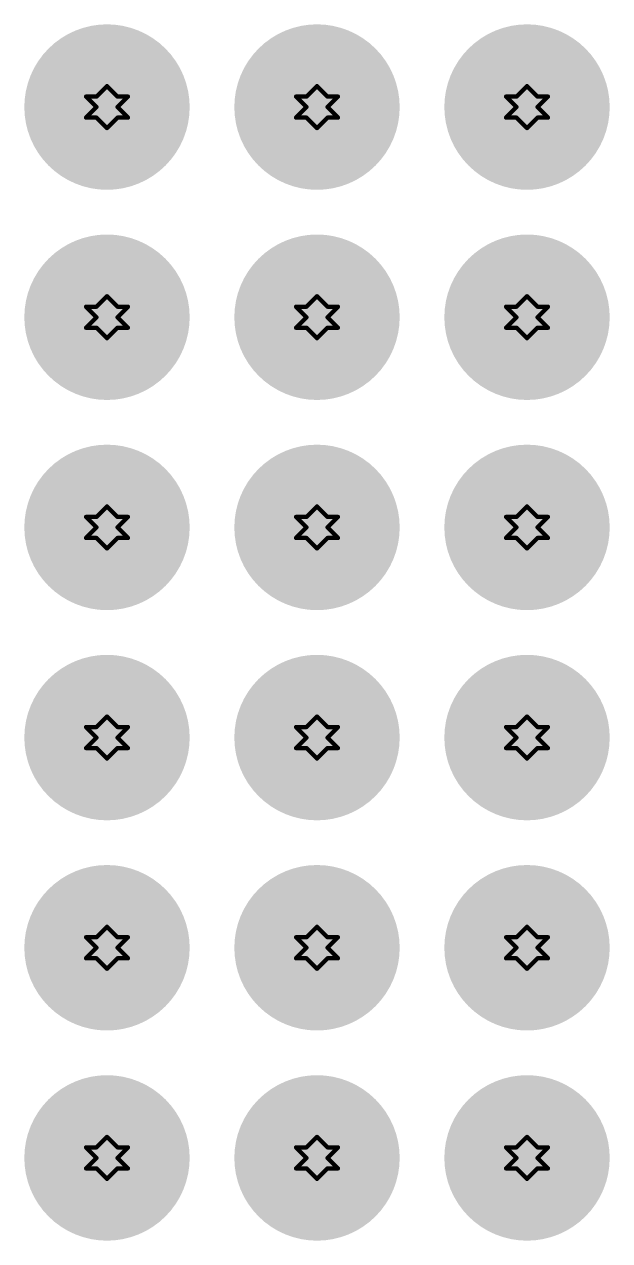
# Model space of a CAD drawing. Header units: millimetres. Extents: x 3.26 to 13.14, y 5.38 to 10.83.
# Drawn here: x 8.761 to 9.039, y 8.48 to 9.058 of the extents above; entities that cross this region are included whole.
import ezdxf

# ---------------------------------------------------------------- set-up
doc = ezdxf.new("R2010")
doc.units = ezdxf.units.MM
doc.header["$MEASUREMENT"] = 0
for name, color, linetype in [('BottomLayer', 5, 'Continuous'), ('BottomSolder', 6, 'Continuous'), ('DrillDrawing', 1, 'Continuous'), ('MultiLayer', 9, 'Continuous'), ('TopLayer', 1, 'Continuous'), ('TopSolder', 216, 'Continuous'), ('ViaHoleLayer', 16, 'Continuous')]:
    doc.layers.add(name, color=color, linetype=linetype)

msp = doc.modelspace()

# ---------------------------------------------------------------- linework, layer by layer
at = {"layer": 'BottomLayer', "const_width": 0.03937}
for points in [[(8.78032, 9.019, 1), (8.81969, 9.019, 1)], [(8.88032, 9.019, 1), (8.91969, 9.019, 1)], [(8.98032, 9.019, 1), (9.01969, 9.019, 1)], [(8.78032, 8.919, 1), (8.81969, 8.919, 1)], [(8.88032, 8.919, 1), (8.91969, 8.919, 1)], [(8.98032, 8.919, 1), (9.01969, 8.919, 1)], [(8.78032, 8.819, 1), (8.81969, 8.819, 1)], [(8.88032, 8.819, 1), (8.91969, 8.819, 1)], [(8.98032, 8.819, 1), (9.01969, 8.819, 1)], [(8.78032, 8.719, 1), (8.81969, 8.719, 1)], [(8.88032, 8.719, 1), (8.91969, 8.719, 1)], [(8.98032, 8.719, 1), (9.01969, 8.719, 1)], [(8.78032, 8.619, 1), (8.81969, 8.619, 1)], [(8.88032, 8.619, 1), (8.91969, 8.619, 1)], [(8.98032, 8.619, 1), (9.01969, 8.619, 1)], [(8.78032, 8.519, 1), (8.81969, 8.519, 1)], [(8.88032, 8.519, 1), (8.91969, 8.519, 1)], [(8.98032, 8.519, 1), (9.01969, 8.519, 1)]]:
    msp.add_lwpolyline(points, format="xyb", close=True, dxfattribs=at)
at = {"layer": 'BottomSolder', "const_width": 0.03937}
for points in [[(8.78032, 9.019, 1), (8.81969, 9.019, 1)], [(8.88032, 9.019, 1), (8.91969, 9.019, 1)], [(8.98032, 9.019, 1), (9.01969, 9.019, 1)], [(8.78032, 8.919, 1), (8.81969, 8.919, 1)], [(8.88032, 8.919, 1), (8.91969, 8.919, 1)], [(8.98032, 8.919, 1), (9.01969, 8.919, 1)], [(8.78032, 8.819, 1), (8.81969, 8.819, 1)], [(8.88032, 8.819, 1), (8.91969, 8.819, 1)], [(8.98032, 8.819, 1), (9.01969, 8.819, 1)], [(8.78032, 8.719, 1), (8.81969, 8.719, 1)], [(8.88032, 8.719, 1), (8.91969, 8.719, 1)], [(8.98032, 8.719, 1), (9.01969, 8.719, 1)], [(8.78032, 8.619, 1), (8.81969, 8.619, 1)], [(8.88032, 8.619, 1), (8.91969, 8.619, 1)], [(8.98032, 8.619, 1), (9.01969, 8.619, 1)], [(8.78032, 8.519, 1), (8.81969, 8.519, 1)], [(8.88032, 8.519, 1), (8.91969, 8.519, 1)], [(8.98032, 8.519, 1), (9.01969, 8.519, 1)]]:
    msp.add_lwpolyline(points, format="xyb", close=True, dxfattribs=at)
at = {"layer": 'DrillDrawing', "const_width": 0.002}
for points in [[(8.795, 9.024), (8.8, 9.029)], [(8.8, 9.029), (8.805, 9.024)], [(8.895, 9.024), (8.9, 9.029)], [(8.9, 9.029), (8.905, 9.024)], [(8.995, 9.024), (9, 9.029)], [(9, 9.029), (9.005, 9.024)], [(8.79, 9.024), (8.795, 9.019)], [(8.79, 9.024), (8.795, 9.024)], [(8.805, 9.024), (8.81, 9.024)], [(8.805, 9.019), (8.81, 9.024)], [(8.89, 9.024), (8.895, 9.019)], [(8.89, 9.024), (8.895, 9.024)], [(8.905, 9.024), (8.91, 9.024)], [(8.905, 9.019), (8.91, 9.024)], [(8.99, 9.024), (8.995, 9.019)], [(8.99, 9.024), (8.995, 9.024)], [(9.005, 9.024), (9.01, 9.024)], [(9.005, 9.019), (9.01, 9.024)], [(8.79, 9.014), (8.795, 9.019)], [(8.805, 9.019), (8.81, 9.014)], [(8.89, 9.014), (8.895, 9.019)], [(8.905, 9.019), (8.91, 9.014)], [(8.99, 9.014), (8.995, 9.019)], [(9.005, 9.019), (9.01, 9.014)], [(8.79, 9.014), (8.795, 9.014)], [(8.795, 9.014), (8.8, 9.009)], [(8.8, 9.009), (8.805, 9.014)], [(8.805, 9.014), (8.81, 9.014)], [(8.89, 9.014), (8.895, 9.014)], [(8.895, 9.014), (8.9, 9.009)], [(8.9, 9.009), (8.905, 9.014)], [(8.905, 9.014), (8.91, 9.014)], [(8.99, 9.014), (8.995, 9.014)], [(8.995, 9.014), (9, 9.009)], [(9, 9.009), (9.005, 9.014)], [(9.005, 9.014), (9.01, 9.014)], [(8.795, 8.924), (8.8, 8.929)], [(8.8, 8.929), (8.805, 8.924)], [(8.895, 8.924), (8.9, 8.929)], [(8.9, 8.929), (8.905, 8.924)], [(8.995, 8.924), (9, 8.929)], [(9, 8.929), (9.005, 8.924)], [(8.79, 8.924), (8.795, 8.919)], [(8.79, 8.924), (8.795, 8.924)], [(8.805, 8.924), (8.81, 8.924)], [(8.805, 8.919), (8.81, 8.924)], [(8.89, 8.924), (8.895, 8.919)], [(8.89, 8.924), (8.895, 8.924)], [(8.905, 8.924), (8.91, 8.924)], [(8.905, 8.919), (8.91, 8.924)], [(8.99, 8.924), (8.995, 8.919)], [(8.99, 8.924), (8.995, 8.924)], [(9.005, 8.924), (9.01, 8.924)], [(9.005, 8.919), (9.01, 8.924)], [(8.79, 8.914), (8.795, 8.919)], [(8.805, 8.919), (8.81, 8.914)], [(8.89, 8.914), (8.895, 8.919)], [(8.905, 8.919), (8.91, 8.914)], [(8.99, 8.914), (8.995, 8.919)], [(9.005, 8.919), (9.01, 8.914)], [(8.79, 8.914), (8.795, 8.914)], [(8.795, 8.914), (8.8, 8.909)], [(8.8, 8.909), (8.805, 8.914)], [(8.805, 8.914), (8.81, 8.914)], [(8.89, 8.914), (8.895, 8.914)], [(8.895, 8.914), (8.9, 8.909)], [(8.9, 8.909), (8.905, 8.914)], [(8.905, 8.914), (8.91, 8.914)], [(8.99, 8.914), (8.995, 8.914)], [(8.995, 8.914), (9, 8.909)], [(9, 8.909), (9.005, 8.914)], [(9.005, 8.914), (9.01, 8.914)], [(8.795, 8.824), (8.8, 8.829)], [(8.8, 8.829), (8.805, 8.824)], [(8.895, 8.824), (8.9, 8.829)], [(8.9, 8.829), (8.905, 8.824)], [(8.995, 8.824), (9, 8.829)], [(9, 8.829), (9.005, 8.824)], [(8.79, 8.824), (8.795, 8.819)], [(8.79, 8.824), (8.795, 8.824)], [(8.79, 8.814), (8.795, 8.819)], [(8.805, 8.824), (8.81, 8.824)], [(8.805, 8.819), (8.81, 8.824)], [(8.805, 8.819), (8.81, 8.814)], [(8.89, 8.824), (8.895, 8.819)], [(8.89, 8.824), (8.895, 8.824)], [(8.89, 8.814), (8.895, 8.819)], [(8.905, 8.824), (8.91, 8.824)], [(8.905, 8.819), (8.91, 8.824)], [(8.905, 8.819), (8.91, 8.814)], [(8.99, 8.824), (8.995, 8.819)], [(8.99, 8.824), (8.995, 8.824)], [(8.99, 8.814), (8.995, 8.819)], [(9.005, 8.824), (9.01, 8.824)], [(9.005, 8.819), (9.01, 8.824)], [(9.005, 8.819), (9.01, 8.814)], [(8.79, 8.814), (8.795, 8.814)], [(8.795, 8.814), (8.8, 8.809)], [(8.8, 8.809), (8.805, 8.814)], [(8.805, 8.814), (8.81, 8.814)], [(8.89, 8.814), (8.895, 8.814)], [(8.895, 8.814), (8.9, 8.809)], [(8.9, 8.809), (8.905, 8.814)], [(8.905, 8.814), (8.91, 8.814)], [(8.99, 8.814), (8.995, 8.814)], [(8.995, 8.814), (9, 8.809)], [(9, 8.809), (9.005, 8.814)], [(9.005, 8.814), (9.01, 8.814)], [(8.795, 8.724), (8.8, 8.729)], [(8.8, 8.729), (8.805, 8.724)], [(8.895, 8.724), (8.9, 8.729)], [(8.9, 8.729), (8.905, 8.724)], [(8.995, 8.724), (9, 8.729)], [(9, 8.729), (9.005, 8.724)], [(8.79, 8.724), (8.795, 8.719)], [(8.79, 8.724), (8.795, 8.724)], [(8.805, 8.724), (8.81, 8.724)], [(8.805, 8.719), (8.81, 8.724)], [(8.89, 8.724), (8.895, 8.719)], [(8.89, 8.724), (8.895, 8.724)], [(8.905, 8.724), (8.91, 8.724)], [(8.905, 8.719), (8.91, 8.724)], [(8.99, 8.724), (8.995, 8.719)], [(8.99, 8.724), (8.995, 8.724)], [(9.005, 8.724), (9.01, 8.724)], [(9.005, 8.719), (9.01, 8.724)], [(8.79, 8.714), (8.795, 8.719)], [(8.805, 8.719), (8.81, 8.714)], [(8.89, 8.714), (8.895, 8.719)], [(8.905, 8.719), (8.91, 8.714)], [(8.99, 8.714), (8.995, 8.719)], [(9.005, 8.719), (9.01, 8.714)], [(8.79, 8.714), (8.795, 8.714)], [(8.795, 8.714), (8.8, 8.709)], [(8.8, 8.709), (8.805, 8.714)], [(8.805, 8.714), (8.81, 8.714)], [(8.89, 8.714), (8.895, 8.714)], [(8.895, 8.714), (8.9, 8.709)], [(8.9, 8.709), (8.905, 8.714)], [(8.905, 8.714), (8.91, 8.714)], [(8.99, 8.714), (8.995, 8.714)], [(8.995, 8.714), (9, 8.709)], [(9, 8.709), (9.005, 8.714)], [(9.005, 8.714), (9.01, 8.714)], [(8.795, 8.624), (8.8, 8.629)], [(8.8, 8.629), (8.805, 8.624)], [(8.895, 8.624), (8.9, 8.629)], [(8.9, 8.629), (8.905, 8.624)], [(8.995, 8.624), (9, 8.629)], [(9, 8.629), (9.005, 8.624)], [(8.79, 8.624), (8.795, 8.619)], [(8.79, 8.624), (8.795, 8.624)], [(8.805, 8.624), (8.81, 8.624)], [(8.805, 8.619), (8.81, 8.624)], [(8.89, 8.624), (8.895, 8.619)], [(8.89, 8.624), (8.895, 8.624)], [(8.905, 8.624), (8.91, 8.624)], [(8.905, 8.619), (8.91, 8.624)], [(8.99, 8.624), (8.995, 8.619)], [(8.99, 8.624), (8.995, 8.624)], [(9.005, 8.624), (9.01, 8.624)], [(9.005, 8.619), (9.01, 8.624)], [(8.79, 8.614), (8.795, 8.619)], [(8.805, 8.619), (8.81, 8.614)], [(8.89, 8.614), (8.895, 8.619)], [(8.905, 8.619), (8.91, 8.614)], [(8.99, 8.614), (8.995, 8.619)], [(9.005, 8.619), (9.01, 8.614)], [(8.79, 8.614), (8.795, 8.614)], [(8.795, 8.614), (8.8, 8.609)], [(8.8, 8.609), (8.805, 8.614)], [(8.805, 8.614), (8.81, 8.614)], [(8.89, 8.614), (8.895, 8.614)], [(8.895, 8.614), (8.9, 8.609)], [(8.9, 8.609), (8.905, 8.614)], [(8.905, 8.614), (8.91, 8.614)], [(8.99, 8.614), (8.995, 8.614)], [(8.995, 8.614), (9, 8.609)], [(9, 8.609), (9.005, 8.614)], [(9.005, 8.614), (9.01, 8.614)], [(8.79, 8.524), (8.795, 8.519)], [(8.79, 8.524), (8.795, 8.524)], [(8.795, 8.524), (8.8, 8.529)], [(8.8, 8.529), (8.805, 8.524)], [(8.805, 8.524), (8.81, 8.524)], [(8.805, 8.519), (8.81, 8.524)], [(8.89, 8.524), (8.895, 8.519)], [(8.89, 8.524), (8.895, 8.524)], [(8.895, 8.524), (8.9, 8.529)], [(8.9, 8.529), (8.905, 8.524)], [(8.905, 8.524), (8.91, 8.524)], [(8.905, 8.519), (8.91, 8.524)], [(8.99, 8.524), (8.995, 8.519)], [(8.99, 8.524), (8.995, 8.524)], [(8.995, 8.524), (9, 8.529)], [(9, 8.529), (9.005, 8.524)], [(9.005, 8.524), (9.01, 8.524)], [(9.005, 8.519), (9.01, 8.524)], [(8.79, 8.514), (8.795, 8.519)], [(8.805, 8.519), (8.81, 8.514)], [(8.89, 8.514), (8.895, 8.519)], [(8.905, 8.519), (8.91, 8.514)], [(8.99, 8.514), (8.995, 8.519)], [(9.005, 8.519), (9.01, 8.514)], [(8.79, 8.514), (8.795, 8.514)], [(8.795, 8.514), (8.8, 8.509)], [(8.8, 8.509), (8.805, 8.514)], [(8.805, 8.514), (8.81, 8.514)], [(8.89, 8.514), (8.895, 8.514)], [(8.895, 8.514), (8.9, 8.509)], [(8.9, 8.509), (8.905, 8.514)], [(8.905, 8.514), (8.91, 8.514)], [(8.99, 8.514), (8.995, 8.514)], [(8.995, 8.514), (9, 8.509)], [(9, 8.509), (9.005, 8.514)], [(9.005, 8.514), (9.01, 8.514)]]:
    msp.add_lwpolyline(points, dxfattribs=at)
at = {"layer": 'DrillDrawing', "const_width": 0.001}
for points in [[(8.7995, 9.029, 1), (8.8005, 9.029, 1)], [(8.7995, 9.029, 1), (8.8005, 9.029, 1)], [(8.8995, 9.029, 1), (8.9005, 9.029, 1)], [(8.8995, 9.029, 1), (8.9005, 9.029, 1)], [(8.9995, 9.029, 1), (9.0005, 9.029, 1)], [(8.9995, 9.029, 1), (9.0005, 9.029, 1)], [(8.7895, 9.024, 1), (8.7905, 9.024, 1)], [(8.7895, 9.024, 1), (8.7905, 9.024, 1)], [(8.7945, 9.024, 1), (8.7955, 9.024, 1)], [(8.7945, 9.024, 1), (8.7955, 9.024, 1)], [(8.8045, 9.024, 1), (8.8055, 9.024, 1)], [(8.8045, 9.024, 1), (8.8055, 9.024, 1)], [(8.8095, 9.024, 1), (8.8105, 9.024, 1)], [(8.8095, 9.024, 1), (8.8105, 9.024, 1)], [(8.8895, 9.024, 1), (8.8905, 9.024, 1)], [(8.8895, 9.024, 1), (8.8905, 9.024, 1)], [(8.8945, 9.024, 1), (8.8955, 9.024, 1)], [(8.8945, 9.024, 1), (8.8955, 9.024, 1)], [(8.9045, 9.024, 1), (8.9055, 9.024, 1)], [(8.9045, 9.024, 1), (8.9055, 9.024, 1)], [(8.9095, 9.024, 1), (8.9105, 9.024, 1)], [(8.9095, 9.024, 1), (8.9105, 9.024, 1)], [(8.9895, 9.024, 1), (8.9905, 9.024, 1)], [(8.9895, 9.024, 1), (8.9905, 9.024, 1)], [(8.9945, 9.024, 1), (8.9955, 9.024, 1)], [(8.9945, 9.024, 1), (8.9955, 9.024, 1)], [(9.0045, 9.024, 1), (9.0055, 9.024, 1)], [(9.0045, 9.024, 1), (9.0055, 9.024, 1)], [(9.0095, 9.024, 1), (9.0105, 9.024, 1)], [(9.0095, 9.024, 1), (9.0105, 9.024, 1)], [(8.7945, 9.019, 1), (8.7955, 9.019, 1)], [(8.7945, 9.019, 1), (8.7955, 9.019, 1)], [(8.8045, 9.019, 1), (8.8055, 9.019, 1)], [(8.8045, 9.019, 1), (8.8055, 9.019, 1)], [(8.8945, 9.019, 1), (8.8955, 9.019, 1)], [(8.8945, 9.019, 1), (8.8955, 9.019, 1)], [(8.9045, 9.019, 1), (8.9055, 9.019, 1)], [(8.9045, 9.019, 1), (8.9055, 9.019, 1)], [(8.9945, 9.019, 1), (8.9955, 9.019, 1)], [(8.9945, 9.019, 1), (8.9955, 9.019, 1)], [(9.0045, 9.019, 1), (9.0055, 9.019, 1)], [(9.0045, 9.019, 1), (9.0055, 9.019, 1)], [(8.7895, 9.014, 1), (8.7905, 9.014, 1)], [(8.7895, 9.014, 1), (8.7905, 9.014, 1)], [(8.7945, 9.014, 1), (8.7955, 9.014, 1)], [(8.7945, 9.014, 1), (8.7955, 9.014, 1)], [(8.8045, 9.014, 1), (8.8055, 9.014, 1)], [(8.8045, 9.014, 1), (8.8055, 9.014, 1)], [(8.8095, 9.014, 1), (8.8105, 9.014, 1)], [(8.8095, 9.014, 1), (8.8105, 9.014, 1)], [(8.8895, 9.014, 1), (8.8905, 9.014, 1)], [(8.8895, 9.014, 1), (8.8905, 9.014, 1)], [(8.8945, 9.014, 1), (8.8955, 9.014, 1)], [(8.8945, 9.014, 1), (8.8955, 9.014, 1)], [(8.9045, 9.014, 1), (8.9055, 9.014, 1)], [(8.9045, 9.014, 1), (8.9055, 9.014, 1)], [(8.9095, 9.014, 1), (8.9105, 9.014, 1)], [(8.9095, 9.014, 1), (8.9105, 9.014, 1)], [(8.9895, 9.014, 1), (8.9905, 9.014, 1)], [(8.9895, 9.014, 1), (8.9905, 9.014, 1)], [(8.9945, 9.014, 1), (8.9955, 9.014, 1)], [(8.9945, 9.014, 1), (8.9955, 9.014, 1)], [(9.0045, 9.014, 1), (9.0055, 9.014, 1)], [(9.0045, 9.014, 1), (9.0055, 9.014, 1)], [(9.0095, 9.014, 1), (9.0105, 9.014, 1)], [(9.0095, 9.014, 1), (9.0105, 9.014, 1)], [(8.7995, 9.009, 1), (8.8005, 9.009, 1)], [(8.7995, 9.009, 1), (8.8005, 9.009, 1)], [(8.8995, 9.009, 1), (8.9005, 9.009, 1)], [(8.8995, 9.009, 1), (8.9005, 9.009, 1)], [(8.9995, 9.009, 1), (9.0005, 9.009, 1)], [(8.9995, 9.009, 1), (9.0005, 9.009, 1)], [(8.7995, 8.929, 1), (8.8005, 8.929, 1)], [(8.7995, 8.929, 1), (8.8005, 8.929, 1)], [(8.8995, 8.929, 1), (8.9005, 8.929, 1)], [(8.8995, 8.929, 1), (8.9005, 8.929, 1)], [(8.9995, 8.929, 1), (9.0005, 8.929, 1)], [(8.9995, 8.929, 1), (9.0005, 8.929, 1)], [(8.7895, 8.924, 1), (8.7905, 8.924, 1)], [(8.7895, 8.924, 1), (8.7905, 8.924, 1)], [(8.7945, 8.924, 1), (8.7955, 8.924, 1)], [(8.7945, 8.924, 1), (8.7955, 8.924, 1)], [(8.8045, 8.924, 1), (8.8055, 8.924, 1)], [(8.8045, 8.924, 1), (8.8055, 8.924, 1)], [(8.8095, 8.924, 1), (8.8105, 8.924, 1)], [(8.8095, 8.924, 1), (8.8105, 8.924, 1)], [(8.8895, 8.924, 1), (8.8905, 8.924, 1)], [(8.8895, 8.924, 1), (8.8905, 8.924, 1)], [(8.8945, 8.924, 1), (8.8955, 8.924, 1)], [(8.8945, 8.924, 1), (8.8955, 8.924, 1)], [(8.9045, 8.924, 1), (8.9055, 8.924, 1)], [(8.9045, 8.924, 1), (8.9055, 8.924, 1)], [(8.9095, 8.924, 1), (8.9105, 8.924, 1)], [(8.9095, 8.924, 1), (8.9105, 8.924, 1)], [(8.9895, 8.924, 1), (8.9905, 8.924, 1)], [(8.9895, 8.924, 1), (8.9905, 8.924, 1)], [(8.9945, 8.924, 1), (8.9955, 8.924, 1)], [(8.9945, 8.924, 1), (8.9955, 8.924, 1)], [(9.0045, 8.924, 1), (9.0055, 8.924, 1)], [(9.0045, 8.924, 1), (9.0055, 8.924, 1)], [(9.0095, 8.924, 1), (9.0105, 8.924, 1)], [(9.0095, 8.924, 1), (9.0105, 8.924, 1)], [(8.7945, 8.919, 1), (8.7955, 8.919, 1)], [(8.7945, 8.919, 1), (8.7955, 8.919, 1)], [(8.8045, 8.919, 1), (8.8055, 8.919, 1)], [(8.8045, 8.919, 1), (8.8055, 8.919, 1)], [(8.8945, 8.919, 1), (8.8955, 8.919, 1)], [(8.8945, 8.919, 1), (8.8955, 8.919, 1)], [(8.9045, 8.919, 1), (8.9055, 8.919, 1)], [(8.9045, 8.919, 1), (8.9055, 8.919, 1)], [(8.9945, 8.919, 1), (8.9955, 8.919, 1)], [(8.9945, 8.919, 1), (8.9955, 8.919, 1)], [(9.0045, 8.919, 1), (9.0055, 8.919, 1)], [(9.0045, 8.919, 1), (9.0055, 8.919, 1)], [(8.7895, 8.914, 1), (8.7905, 8.914, 1)], [(8.7895, 8.914, 1), (8.7905, 8.914, 1)], [(8.7945, 8.914, 1), (8.7955, 8.914, 1)], [(8.7945, 8.914, 1), (8.7955, 8.914, 1)], [(8.8045, 8.914, 1), (8.8055, 8.914, 1)], [(8.8045, 8.914, 1), (8.8055, 8.914, 1)], [(8.8095, 8.914, 1), (8.8105, 8.914, 1)], [(8.8095, 8.914, 1), (8.8105, 8.914, 1)], [(8.8895, 8.914, 1), (8.8905, 8.914, 1)], [(8.8895, 8.914, 1), (8.8905, 8.914, 1)], [(8.8945, 8.914, 1), (8.8955, 8.914, 1)], [(8.8945, 8.914, 1), (8.8955, 8.914, 1)], [(8.9045, 8.914, 1), (8.9055, 8.914, 1)], [(8.9045, 8.914, 1), (8.9055, 8.914, 1)], [(8.9095, 8.914, 1), (8.9105, 8.914, 1)], [(8.9095, 8.914, 1), (8.9105, 8.914, 1)], [(8.9895, 8.914, 1), (8.9905, 8.914, 1)], [(8.9895, 8.914, 1), (8.9905, 8.914, 1)], [(8.9945, 8.914, 1), (8.9955, 8.914, 1)], [(8.9945, 8.914, 1), (8.9955, 8.914, 1)], [(9.0045, 8.914, 1), (9.0055, 8.914, 1)], [(9.0045, 8.914, 1), (9.0055, 8.914, 1)], [(9.0095, 8.914, 1), (9.0105, 8.914, 1)], [(9.0095, 8.914, 1), (9.0105, 8.914, 1)], [(8.7995, 8.909, 1), (8.8005, 8.909, 1)], [(8.7995, 8.909, 1), (8.8005, 8.909, 1)], [(8.8995, 8.909, 1), (8.9005, 8.909, 1)], [(8.8995, 8.909, 1), (8.9005, 8.909, 1)], [(8.9995, 8.909, 1), (9.0005, 8.909, 1)], [(8.9995, 8.909, 1), (9.0005, 8.909, 1)], [(8.7995, 8.829, 1), (8.8005, 8.829, 1)], [(8.7995, 8.829, 1), (8.8005, 8.829, 1)], [(8.8995, 8.829, 1), (8.9005, 8.829, 1)], [(8.8995, 8.829, 1), (8.9005, 8.829, 1)], [(8.9995, 8.829, 1), (9.0005, 8.829, 1)], [(8.9995, 8.829, 1), (9.0005, 8.829, 1)], [(8.7895, 8.824, 1), (8.7905, 8.824, 1)], [(8.7895, 8.824, 1), (8.7905, 8.824, 1)], [(8.7945, 8.824, 1), (8.7955, 8.824, 1)], [(8.7945, 8.824, 1), (8.7955, 8.824, 1)], [(8.7945, 8.819, 1), (8.7955, 8.819, 1)], [(8.7945, 8.819, 1), (8.7955, 8.819, 1)], [(8.8045, 8.824, 1), (8.8055, 8.824, 1)], [(8.8045, 8.824, 1), (8.8055, 8.824, 1)], [(8.8045, 8.819, 1), (8.8055, 8.819, 1)], [(8.8045, 8.819, 1), (8.8055, 8.819, 1)], [(8.8095, 8.824, 1), (8.8105, 8.824, 1)], [(8.8095, 8.824, 1), (8.8105, 8.824, 1)], [(8.8895, 8.824, 1), (8.8905, 8.824, 1)], [(8.8895, 8.824, 1), (8.8905, 8.824, 1)], [(8.8945, 8.824, 1), (8.8955, 8.824, 1)], [(8.8945, 8.824, 1), (8.8955, 8.824, 1)], [(8.8945, 8.819, 1), (8.8955, 8.819, 1)], [(8.8945, 8.819, 1), (8.8955, 8.819, 1)], [(8.9045, 8.824, 1), (8.9055, 8.824, 1)], [(8.9045, 8.824, 1), (8.9055, 8.824, 1)], [(8.9045, 8.819, 1), (8.9055, 8.819, 1)], [(8.9045, 8.819, 1), (8.9055, 8.819, 1)], [(8.9095, 8.824, 1), (8.9105, 8.824, 1)], [(8.9095, 8.824, 1), (8.9105, 8.824, 1)], [(8.9895, 8.824, 1), (8.9905, 8.824, 1)], [(8.9895, 8.824, 1), (8.9905, 8.824, 1)], [(8.9945, 8.824, 1), (8.9955, 8.824, 1)], [(8.9945, 8.824, 1), (8.9955, 8.824, 1)], [(8.9945, 8.819, 1), (8.9955, 8.819, 1)], [(8.9945, 8.819, 1), (8.9955, 8.819, 1)], [(9.0045, 8.824, 1), (9.0055, 8.824, 1)], [(9.0045, 8.824, 1), (9.0055, 8.824, 1)], [(9.0045, 8.819, 1), (9.0055, 8.819, 1)], [(9.0045, 8.819, 1), (9.0055, 8.819, 1)], [(9.0095, 8.824, 1), (9.0105, 8.824, 1)], [(9.0095, 8.824, 1), (9.0105, 8.824, 1)], [(8.7895, 8.814, 1), (8.7905, 8.814, 1)], [(8.7895, 8.814, 1), (8.7905, 8.814, 1)], [(8.7945, 8.814, 1), (8.7955, 8.814, 1)], [(8.7945, 8.814, 1), (8.7955, 8.814, 1)], [(8.8045, 8.814, 1), (8.8055, 8.814, 1)], [(8.8045, 8.814, 1), (8.8055, 8.814, 1)], [(8.8095, 8.814, 1), (8.8105, 8.814, 1)], [(8.8095, 8.814, 1), (8.8105, 8.814, 1)], [(8.8895, 8.814, 1), (8.8905, 8.814, 1)], [(8.8895, 8.814, 1), (8.8905, 8.814, 1)], [(8.8945, 8.814, 1), (8.8955, 8.814, 1)], [(8.8945, 8.814, 1), (8.8955, 8.814, 1)], [(8.9045, 8.814, 1), (8.9055, 8.814, 1)], [(8.9045, 8.814, 1), (8.9055, 8.814, 1)], [(8.9095, 8.814, 1), (8.9105, 8.814, 1)], [(8.9095, 8.814, 1), (8.9105, 8.814, 1)], [(8.9895, 8.814, 1), (8.9905, 8.814, 1)], [(8.9895, 8.814, 1), (8.9905, 8.814, 1)], [(8.9945, 8.814, 1), (8.9955, 8.814, 1)], [(8.9945, 8.814, 1), (8.9955, 8.814, 1)], [(9.0045, 8.814, 1), (9.0055, 8.814, 1)], [(9.0045, 8.814, 1), (9.0055, 8.814, 1)], [(9.0095, 8.814, 1), (9.0105, 8.814, 1)], [(9.0095, 8.814, 1), (9.0105, 8.814, 1)], [(8.7995, 8.809, 1), (8.8005, 8.809, 1)], [(8.7995, 8.809, 1), (8.8005, 8.809, 1)], [(8.8995, 8.809, 1), (8.9005, 8.809, 1)], [(8.8995, 8.809, 1), (8.9005, 8.809, 1)], [(8.9995, 8.809, 1), (9.0005, 8.809, 1)], [(8.9995, 8.809, 1), (9.0005, 8.809, 1)], [(8.7995, 8.729, 1), (8.8005, 8.729, 1)], [(8.7995, 8.729, 1), (8.8005, 8.729, 1)], [(8.8995, 8.729, 1), (8.9005, 8.729, 1)], [(8.8995, 8.729, 1), (8.9005, 8.729, 1)], [(8.9995, 8.729, 1), (9.0005, 8.729, 1)], [(8.9995, 8.729, 1), (9.0005, 8.729, 1)], [(8.7895, 8.724, 1), (8.7905, 8.724, 1)], [(8.7895, 8.724, 1), (8.7905, 8.724, 1)], [(8.7945, 8.724, 1), (8.7955, 8.724, 1)], [(8.7945, 8.724, 1), (8.7955, 8.724, 1)], [(8.8045, 8.724, 1), (8.8055, 8.724, 1)], [(8.8045, 8.724, 1), (8.8055, 8.724, 1)], [(8.8095, 8.724, 1), (8.8105, 8.724, 1)], [(8.8095, 8.724, 1), (8.8105, 8.724, 1)], [(8.8895, 8.724, 1), (8.8905, 8.724, 1)], [(8.8895, 8.724, 1), (8.8905, 8.724, 1)], [(8.8945, 8.724, 1), (8.8955, 8.724, 1)], [(8.8945, 8.724, 1), (8.8955, 8.724, 1)], [(8.9045, 8.724, 1), (8.9055, 8.724, 1)], [(8.9045, 8.724, 1), (8.9055, 8.724, 1)], [(8.9095, 8.724, 1), (8.9105, 8.724, 1)], [(8.9095, 8.724, 1), (8.9105, 8.724, 1)], [(8.9895, 8.724, 1), (8.9905, 8.724, 1)], [(8.9895, 8.724, 1), (8.9905, 8.724, 1)], [(8.9945, 8.724, 1), (8.9955, 8.724, 1)], [(8.9945, 8.724, 1), (8.9955, 8.724, 1)], [(9.0045, 8.724, 1), (9.0055, 8.724, 1)], [(9.0045, 8.724, 1), (9.0055, 8.724, 1)], [(9.0095, 8.724, 1), (9.0105, 8.724, 1)], [(9.0095, 8.724, 1), (9.0105, 8.724, 1)], [(8.7945, 8.719, 1), (8.7955, 8.719, 1)], [(8.7945, 8.719, 1), (8.7955, 8.719, 1)], [(8.8045, 8.719, 1), (8.8055, 8.719, 1)], [(8.8045, 8.719, 1), (8.8055, 8.719, 1)], [(8.8945, 8.719, 1), (8.8955, 8.719, 1)], [(8.8945, 8.719, 1), (8.8955, 8.719, 1)], [(8.9045, 8.719, 1), (8.9055, 8.719, 1)], [(8.9045, 8.719, 1), (8.9055, 8.719, 1)], [(8.9945, 8.719, 1), (8.9955, 8.719, 1)], [(8.9945, 8.719, 1), (8.9955, 8.719, 1)], [(9.0045, 8.719, 1), (9.0055, 8.719, 1)], [(9.0045, 8.719, 1), (9.0055, 8.719, 1)], [(8.7895, 8.714, 1), (8.7905, 8.714, 1)], [(8.7895, 8.714, 1), (8.7905, 8.714, 1)], [(8.7945, 8.714, 1), (8.7955, 8.714, 1)], [(8.7945, 8.714, 1), (8.7955, 8.714, 1)], [(8.8045, 8.714, 1), (8.8055, 8.714, 1)], [(8.8045, 8.714, 1), (8.8055, 8.714, 1)], [(8.8095, 8.714, 1), (8.8105, 8.714, 1)], [(8.8095, 8.714, 1), (8.8105, 8.714, 1)], [(8.8895, 8.714, 1), (8.8905, 8.714, 1)], [(8.8895, 8.714, 1), (8.8905, 8.714, 1)], [(8.8945, 8.714, 1), (8.8955, 8.714, 1)], [(8.8945, 8.714, 1), (8.8955, 8.714, 1)], [(8.9045, 8.714, 1), (8.9055, 8.714, 1)], [(8.9045, 8.714, 1), (8.9055, 8.714, 1)], [(8.9095, 8.714, 1), (8.9105, 8.714, 1)], [(8.9095, 8.714, 1), (8.9105, 8.714, 1)], [(8.9895, 8.714, 1), (8.9905, 8.714, 1)], [(8.9895, 8.714, 1), (8.9905, 8.714, 1)], [(8.9945, 8.714, 1), (8.9955, 8.714, 1)], [(8.9945, 8.714, 1), (8.9955, 8.714, 1)], [(9.0045, 8.714, 1), (9.0055, 8.714, 1)], [(9.0045, 8.714, 1), (9.0055, 8.714, 1)], [(9.0095, 8.714, 1), (9.0105, 8.714, 1)], [(9.0095, 8.714, 1), (9.0105, 8.714, 1)], [(8.7995, 8.709, 1), (8.8005, 8.709, 1)], [(8.7995, 8.709, 1), (8.8005, 8.709, 1)], [(8.8995, 8.709, 1), (8.9005, 8.709, 1)], [(8.8995, 8.709, 1), (8.9005, 8.709, 1)], [(8.9995, 8.709, 1), (9.0005, 8.709, 1)], [(8.9995, 8.709, 1), (9.0005, 8.709, 1)], [(8.7995, 8.629, 1), (8.8005, 8.629, 1)], [(8.7995, 8.629, 1), (8.8005, 8.629, 1)], [(8.8995, 8.629, 1), (8.9005, 8.629, 1)], [(8.8995, 8.629, 1), (8.9005, 8.629, 1)], [(8.9995, 8.629, 1), (9.0005, 8.629, 1)], [(8.9995, 8.629, 1), (9.0005, 8.629, 1)], [(8.7895, 8.624, 1), (8.7905, 8.624, 1)], [(8.7895, 8.624, 1), (8.7905, 8.624, 1)], [(8.7945, 8.624, 1), (8.7955, 8.624, 1)], [(8.7945, 8.624, 1), (8.7955, 8.624, 1)], [(8.8045, 8.624, 1), (8.8055, 8.624, 1)], [(8.8045, 8.624, 1), (8.8055, 8.624, 1)], [(8.8095, 8.624, 1), (8.8105, 8.624, 1)], [(8.8095, 8.624, 1), (8.8105, 8.624, 1)], [(8.8895, 8.624, 1), (8.8905, 8.624, 1)], [(8.8895, 8.624, 1), (8.8905, 8.624, 1)], [(8.8945, 8.624, 1), (8.8955, 8.624, 1)], [(8.8945, 8.624, 1), (8.8955, 8.624, 1)], [(8.9045, 8.624, 1), (8.9055, 8.624, 1)], [(8.9045, 8.624, 1), (8.9055, 8.624, 1)], [(8.9095, 8.624, 1), (8.9105, 8.624, 1)], [(8.9095, 8.624, 1), (8.9105, 8.624, 1)], [(8.9895, 8.624, 1), (8.9905, 8.624, 1)], [(8.9895, 8.624, 1), (8.9905, 8.624, 1)], [(8.9945, 8.624, 1), (8.9955, 8.624, 1)], [(8.9945, 8.624, 1), (8.9955, 8.624, 1)], [(9.0045, 8.624, 1), (9.0055, 8.624, 1)], [(9.0045, 8.624, 1), (9.0055, 8.624, 1)], [(9.0095, 8.624, 1), (9.0105, 8.624, 1)], [(9.0095, 8.624, 1), (9.0105, 8.624, 1)], [(8.7945, 8.619, 1), (8.7955, 8.619, 1)], [(8.7945, 8.619, 1), (8.7955, 8.619, 1)], [(8.8045, 8.619, 1), (8.8055, 8.619, 1)], [(8.8045, 8.619, 1), (8.8055, 8.619, 1)], [(8.8945, 8.619, 1), (8.8955, 8.619, 1)], [(8.8945, 8.619, 1), (8.8955, 8.619, 1)], [(8.9045, 8.619, 1), (8.9055, 8.619, 1)], [(8.9045, 8.619, 1), (8.9055, 8.619, 1)], [(8.9945, 8.619, 1), (8.9955, 8.619, 1)], [(8.9945, 8.619, 1), (8.9955, 8.619, 1)], [(9.0045, 8.619, 1), (9.0055, 8.619, 1)], [(9.0045, 8.619, 1), (9.0055, 8.619, 1)], [(8.7895, 8.614, 1), (8.7905, 8.614, 1)], [(8.7895, 8.614, 1), (8.7905, 8.614, 1)], [(8.7945, 8.614, 1), (8.7955, 8.614, 1)], [(8.7945, 8.614, 1), (8.7955, 8.614, 1)], [(8.8045, 8.614, 1), (8.8055, 8.614, 1)], [(8.8045, 8.614, 1), (8.8055, 8.614, 1)], [(8.8095, 8.614, 1), (8.8105, 8.614, 1)], [(8.8095, 8.614, 1), (8.8105, 8.614, 1)], [(8.8895, 8.614, 1), (8.8905, 8.614, 1)], [(8.8895, 8.614, 1), (8.8905, 8.614, 1)], [(8.8945, 8.614, 1), (8.8955, 8.614, 1)], [(8.8945, 8.614, 1), (8.8955, 8.614, 1)], [(8.9045, 8.614, 1), (8.9055, 8.614, 1)], [(8.9045, 8.614, 1), (8.9055, 8.614, 1)], [(8.9095, 8.614, 1), (8.9105, 8.614, 1)], [(8.9095, 8.614, 1), (8.9105, 8.614, 1)], [(8.9895, 8.614, 1), (8.9905, 8.614, 1)], [(8.9895, 8.614, 1), (8.9905, 8.614, 1)], [(8.9945, 8.614, 1), (8.9955, 8.614, 1)], [(8.9945, 8.614, 1), (8.9955, 8.614, 1)], [(9.0045, 8.614, 1), (9.0055, 8.614, 1)], [(9.0045, 8.614, 1), (9.0055, 8.614, 1)], [(9.0095, 8.614, 1), (9.0105, 8.614, 1)], [(9.0095, 8.614, 1), (9.0105, 8.614, 1)], [(8.7995, 8.609, 1), (8.8005, 8.609, 1)], [(8.7995, 8.609, 1), (8.8005, 8.609, 1)], [(8.8995, 8.609, 1), (8.9005, 8.609, 1)], [(8.8995, 8.609, 1), (8.9005, 8.609, 1)], [(8.9995, 8.609, 1), (9.0005, 8.609, 1)], [(8.9995, 8.609, 1), (9.0005, 8.609, 1)], [(8.7895, 8.524, 1), (8.7905, 8.524, 1)], [(8.7895, 8.524, 1), (8.7905, 8.524, 1)], [(8.7945, 8.524, 1), (8.7955, 8.524, 1)], [(8.7945, 8.524, 1), (8.7955, 8.524, 1)], [(8.7995, 8.529, 1), (8.8005, 8.529, 1)], [(8.7995, 8.529, 1), (8.8005, 8.529, 1)], [(8.8045, 8.524, 1), (8.8055, 8.524, 1)], [(8.8045, 8.524, 1), (8.8055, 8.524, 1)], [(8.8095, 8.524, 1), (8.8105, 8.524, 1)], [(8.8095, 8.524, 1), (8.8105, 8.524, 1)], [(8.8895, 8.524, 1), (8.8905, 8.524, 1)], [(8.8895, 8.524, 1), (8.8905, 8.524, 1)], [(8.8945, 8.524, 1), (8.8955, 8.524, 1)], [(8.8945, 8.524, 1), (8.8955, 8.524, 1)], [(8.8995, 8.529, 1), (8.9005, 8.529, 1)], [(8.8995, 8.529, 1), (8.9005, 8.529, 1)], [(8.9045, 8.524, 1), (8.9055, 8.524, 1)], [(8.9045, 8.524, 1), (8.9055, 8.524, 1)], [(8.9095, 8.524, 1), (8.9105, 8.524, 1)], [(8.9095, 8.524, 1), (8.9105, 8.524, 1)], [(8.9895, 8.524, 1), (8.9905, 8.524, 1)], [(8.9895, 8.524, 1), (8.9905, 8.524, 1)], [(8.9945, 8.524, 1), (8.9955, 8.524, 1)], [(8.9945, 8.524, 1), (8.9955, 8.524, 1)], [(8.9995, 8.529, 1), (9.0005, 8.529, 1)], [(8.9995, 8.529, 1), (9.0005, 8.529, 1)], [(9.0045, 8.524, 1), (9.0055, 8.524, 1)], [(9.0045, 8.524, 1), (9.0055, 8.524, 1)], [(9.0095, 8.524, 1), (9.0105, 8.524, 1)], [(9.0095, 8.524, 1), (9.0105, 8.524, 1)], [(8.7945, 8.519, 1), (8.7955, 8.519, 1)], [(8.7945, 8.519, 1), (8.7955, 8.519, 1)], [(8.8045, 8.519, 1), (8.8055, 8.519, 1)], [(8.8045, 8.519, 1), (8.8055, 8.519, 1)], [(8.8945, 8.519, 1), (8.8955, 8.519, 1)], [(8.8945, 8.519, 1), (8.8955, 8.519, 1)], [(8.9045, 8.519, 1), (8.9055, 8.519, 1)], [(8.9045, 8.519, 1), (8.9055, 8.519, 1)], [(8.9945, 8.519, 1), (8.9955, 8.519, 1)], [(8.9945, 8.519, 1), (8.9955, 8.519, 1)], [(9.0045, 8.519, 1), (9.0055, 8.519, 1)], [(9.0045, 8.519, 1), (9.0055, 8.519, 1)], [(8.7895, 8.514, 1), (8.7905, 8.514, 1)], [(8.7895, 8.514, 1), (8.7905, 8.514, 1)], [(8.7945, 8.514, 1), (8.7955, 8.514, 1)], [(8.7945, 8.514, 1), (8.7955, 8.514, 1)], [(8.8045, 8.514, 1), (8.8055, 8.514, 1)], [(8.8045, 8.514, 1), (8.8055, 8.514, 1)], [(8.8095, 8.514, 1), (8.8105, 8.514, 1)], [(8.8095, 8.514, 1), (8.8105, 8.514, 1)], [(8.8895, 8.514, 1), (8.8905, 8.514, 1)], [(8.8895, 8.514, 1), (8.8905, 8.514, 1)], [(8.8945, 8.514, 1), (8.8955, 8.514, 1)], [(8.8945, 8.514, 1), (8.8955, 8.514, 1)], [(8.9045, 8.514, 1), (8.9055, 8.514, 1)], [(8.9045, 8.514, 1), (8.9055, 8.514, 1)], [(8.9095, 8.514, 1), (8.9105, 8.514, 1)], [(8.9095, 8.514, 1), (8.9105, 8.514, 1)], [(8.9895, 8.514, 1), (8.9905, 8.514, 1)], [(8.9895, 8.514, 1), (8.9905, 8.514, 1)], [(8.9945, 8.514, 1), (8.9955, 8.514, 1)], [(8.9945, 8.514, 1), (8.9955, 8.514, 1)], [(9.0045, 8.514, 1), (9.0055, 8.514, 1)], [(9.0045, 8.514, 1), (9.0055, 8.514, 1)], [(9.0095, 8.514, 1), (9.0105, 8.514, 1)], [(9.0095, 8.514, 1), (9.0105, 8.514, 1)], [(8.7995, 8.509, 1), (8.8005, 8.509, 1)], [(8.7995, 8.509, 1), (8.8005, 8.509, 1)], [(8.8995, 8.509, 1), (8.9005, 8.509, 1)], [(8.8995, 8.509, 1), (8.9005, 8.509, 1)], [(8.9995, 8.509, 1), (9.0005, 8.509, 1)], [(8.9995, 8.509, 1), (9.0005, 8.509, 1)]]:
    msp.add_lwpolyline(points, format="xyb", close=True, dxfattribs=at)
at = {"layer": 'MultiLayer', "const_width": 0.03937}
for points in [[(8.78032, 9.019, 1), (8.81969, 9.019, 1)], [(8.88032, 9.019, 1), (8.91969, 9.019, 1)], [(8.98032, 9.019, 1), (9.01969, 9.019, 1)], [(8.78032, 8.919, 1), (8.81969, 8.919, 1)], [(8.88032, 8.919, 1), (8.91969, 8.919, 1)], [(8.98032, 8.919, 1), (9.01969, 8.919, 1)], [(8.78032, 8.819, 1), (8.81969, 8.819, 1)], [(8.88032, 8.819, 1), (8.91969, 8.819, 1)], [(8.98032, 8.819, 1), (9.01969, 8.819, 1)], [(8.78032, 8.719, 1), (8.81969, 8.719, 1)], [(8.88032, 8.719, 1), (8.91969, 8.719, 1)], [(8.98032, 8.719, 1), (9.01969, 8.719, 1)], [(8.78032, 8.619, 1), (8.81969, 8.619, 1)], [(8.88032, 8.619, 1), (8.91969, 8.619, 1)], [(8.98032, 8.619, 1), (9.01969, 8.619, 1)], [(8.78032, 8.519, 1), (8.81969, 8.519, 1)], [(8.88032, 8.519, 1), (8.91969, 8.519, 1)], [(8.98032, 8.519, 1), (9.01969, 8.519, 1)]]:
    msp.add_lwpolyline(points, format="xyb", close=True, dxfattribs=at)
at = {"layer": 'TopLayer', "const_width": 0.03937}
for points in [[(8.78032, 9.019, 1), (8.81969, 9.019, 1)], [(8.88032, 9.019, 1), (8.91969, 9.019, 1)], [(8.98032, 9.019, 1), (9.01969, 9.019, 1)], [(8.78032, 8.919, 1), (8.81969, 8.919, 1)], [(8.88032, 8.919, 1), (8.91969, 8.919, 1)], [(8.98032, 8.919, 1), (9.01969, 8.919, 1)], [(8.78032, 8.819, 1), (8.81969, 8.819, 1)], [(8.88032, 8.819, 1), (8.91969, 8.819, 1)], [(8.98032, 8.819, 1), (9.01969, 8.819, 1)], [(8.78032, 8.719, 1), (8.81969, 8.719, 1)], [(8.88032, 8.719, 1), (8.91969, 8.719, 1)], [(8.98032, 8.719, 1), (9.01969, 8.719, 1)], [(8.78032, 8.619, 1), (8.81969, 8.619, 1)], [(8.88032, 8.619, 1), (8.91969, 8.619, 1)], [(8.98032, 8.619, 1), (9.01969, 8.619, 1)], [(8.78032, 8.519, 1), (8.81969, 8.519, 1)], [(8.88032, 8.519, 1), (8.91969, 8.519, 1)], [(8.98032, 8.519, 1), (9.01969, 8.519, 1)]]:
    msp.add_lwpolyline(points, format="xyb", close=True, dxfattribs=at)
at = {"layer": 'TopSolder', "const_width": 0.03937}
for points in [[(8.78032, 9.019, 1), (8.81969, 9.019, 1)], [(8.88032, 9.019, 1), (8.91969, 9.019, 1)], [(8.98032, 9.019, 1), (9.01969, 9.019, 1)], [(8.78032, 8.919, 1), (8.81969, 8.919, 1)], [(8.88032, 8.919, 1), (8.91969, 8.919, 1)], [(8.98032, 8.919, 1), (9.01969, 8.919, 1)], [(8.78032, 8.819, 1), (8.81969, 8.819, 1)], [(8.88032, 8.819, 1), (8.91969, 8.819, 1)], [(8.98032, 8.819, 1), (9.01969, 8.819, 1)], [(8.78032, 8.719, 1), (8.81969, 8.719, 1)], [(8.88032, 8.719, 1), (8.91969, 8.719, 1)], [(8.98032, 8.719, 1), (9.01969, 8.719, 1)], [(8.78032, 8.619, 1), (8.81969, 8.619, 1)], [(8.88032, 8.619, 1), (8.91969, 8.619, 1)], [(8.98032, 8.619, 1), (9.01969, 8.619, 1)], [(8.78032, 8.519, 1), (8.81969, 8.519, 1)], [(8.88032, 8.519, 1), (8.91969, 8.519, 1)], [(8.98032, 8.519, 1), (9.01969, 8.519, 1)]]:
    msp.add_lwpolyline(points, format="xyb", close=True, dxfattribs=at)
at = {"layer": 'ViaHoleLayer', "const_width": 0.01969}
for points in [[(8.79016, 9.019, 1), (8.80984, 9.019, 1)], [(8.89016, 9.019, 1), (8.90984, 9.019, 1)], [(8.99016, 9.019, 1), (9.00984, 9.019, 1)], [(8.79016, 8.919, 1), (8.80984, 8.919, 1)], [(8.89016, 8.919, 1), (8.90984, 8.919, 1)], [(8.99016, 8.919, 1), (9.00984, 8.919, 1)], [(8.79016, 8.819, 1), (8.80984, 8.819, 1)], [(8.89016, 8.819, 1), (8.90984, 8.819, 1)], [(8.99016, 8.819, 1), (9.00984, 8.819, 1)], [(8.79016, 8.719, 1), (8.80984, 8.719, 1)], [(8.89016, 8.719, 1), (8.90984, 8.719, 1)], [(8.99016, 8.719, 1), (9.00984, 8.719, 1)], [(8.79016, 8.619, 1), (8.80984, 8.619, 1)], [(8.89016, 8.619, 1), (8.90984, 8.619, 1)], [(8.99016, 8.619, 1), (9.00984, 8.619, 1)], [(8.79016, 8.519, 1), (8.80984, 8.519, 1)], [(8.89016, 8.519, 1), (8.90984, 8.519, 1)], [(8.99016, 8.519, 1), (9.00984, 8.519, 1)]]:
    msp.add_lwpolyline(points, format="xyb", close=True, dxfattribs=at)

doc.saveas('drawing.dxf')
